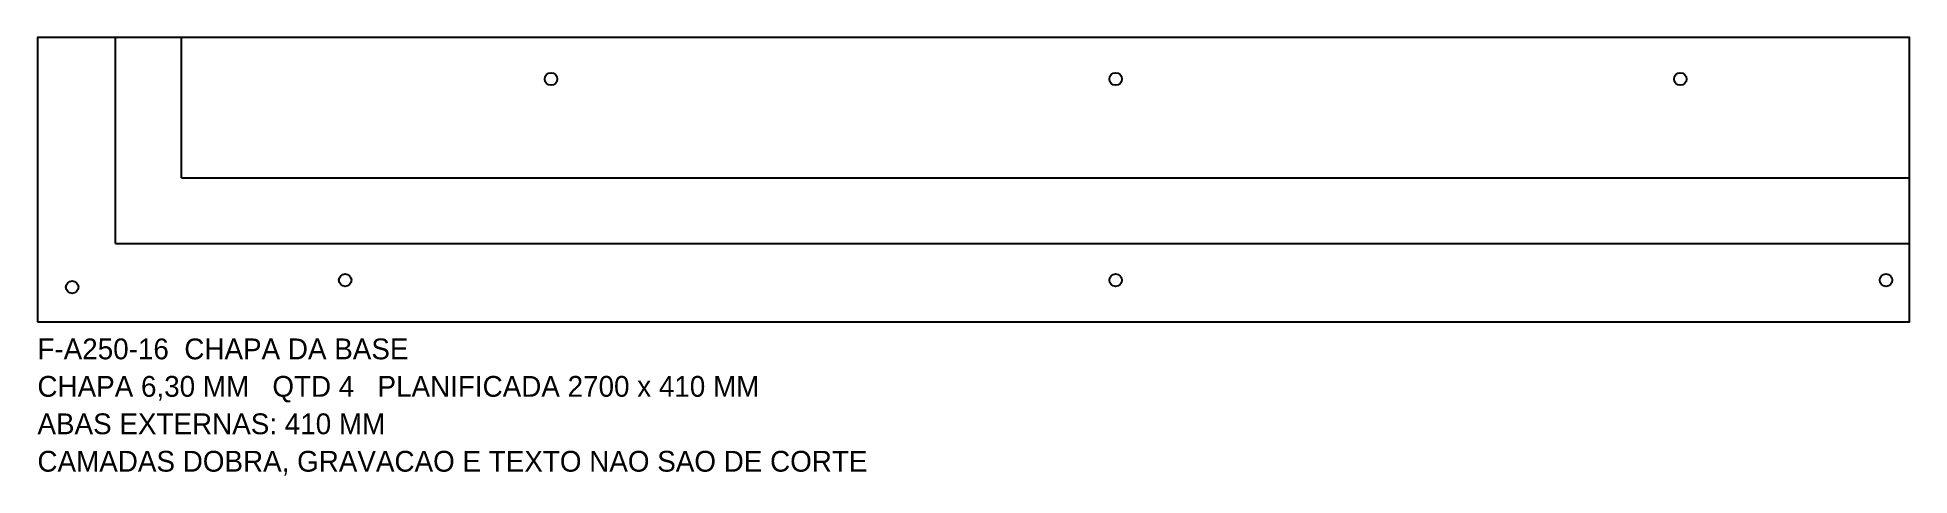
# Model space of a CAD drawing. Header units: millimetres. Extents: x 0 to 2700, y -222 to 410.
import ezdxf

# ---------------------------------------------------------------- set-up
doc = ezdxf.new("R2010")
doc.units = ezdxf.units.MM
doc.linetypes.add('DASHED', pattern=[1.524, 1.27, -0.254])
for name, color, linetype in [('CORTE', 7, 'CONTINUOUS'), ('GRAVACAO', 4, 'DASHED'), ('TEXTO', 3, 'CONTINUOUS')]:
    doc.layers.add(name, color=color, linetype=linetype)

msp = doc.modelspace()

# ---------------------------------------------------------------- linework, layer by layer
at = {"layer": 'CORTE'}
msp.add_lwpolyline([(0, 0), (2700, 0), (2700, 410), (0, 410)], close=True, dxfattribs=at)
for centre in [(740.71, 350), (1555, 350), (2369.29, 350), (50, 50), (443.89, 60), (1555, 60), (2666.11, 60)]:
    msp.add_circle(centre, 9, dxfattribs=at)
at = {"layer": 'GRAVACAO'}
for p, q in [((112.8, 112.8), (112.8, 410)), ((207.67, 207.67), (207.67, 410)), ((207.67, 207.67), (2700, 207.67)), ((112.8, 112.8), (2700, 112.8))]:
    msp.add_line(p, q, dxfattribs=at)

# ---------------------------------------------------------------- texts
at = {"layer": 'TEXTO'}
for s, p in [('F-A250-16  CHAPA DA BASE', (0, -54)), ('CHAPA 6,30 MM   QTD 4   PLANIFICADA 2700 x 410 MM', (0, -108)), ('ABAS EXTERNAS: 410 MM', (0, -162)), ('CAMADAS DOBRA, GRAVACAO E TEXTO NAO SAO DE CORTE', (0, -216))]:
    msp.add_text(s, height=30, dxfattribs=at).set_placement(p)

doc.saveas('drawing.dxf')
